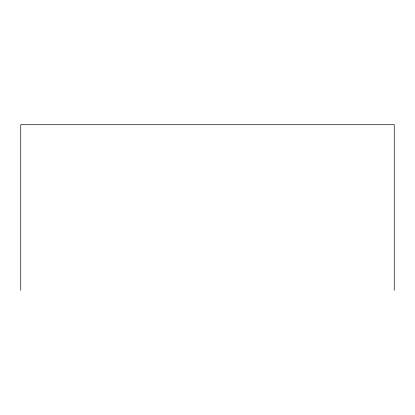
<?xml version="1.0" encoding="UTF-8"?>
<svg xmlns="http://www.w3.org/2000/svg" width="415" height="415" viewBox="0 0 415 415"><rect width="100%" height="100%" fill="white"/><g stroke="black" fill="none" stroke-linecap="round" stroke-linejoin="round"><path stroke-width="0.62" d="M394.25 290.287L394.25 124.713L20.75 124.713L20.75 290.287"/></g></svg>
